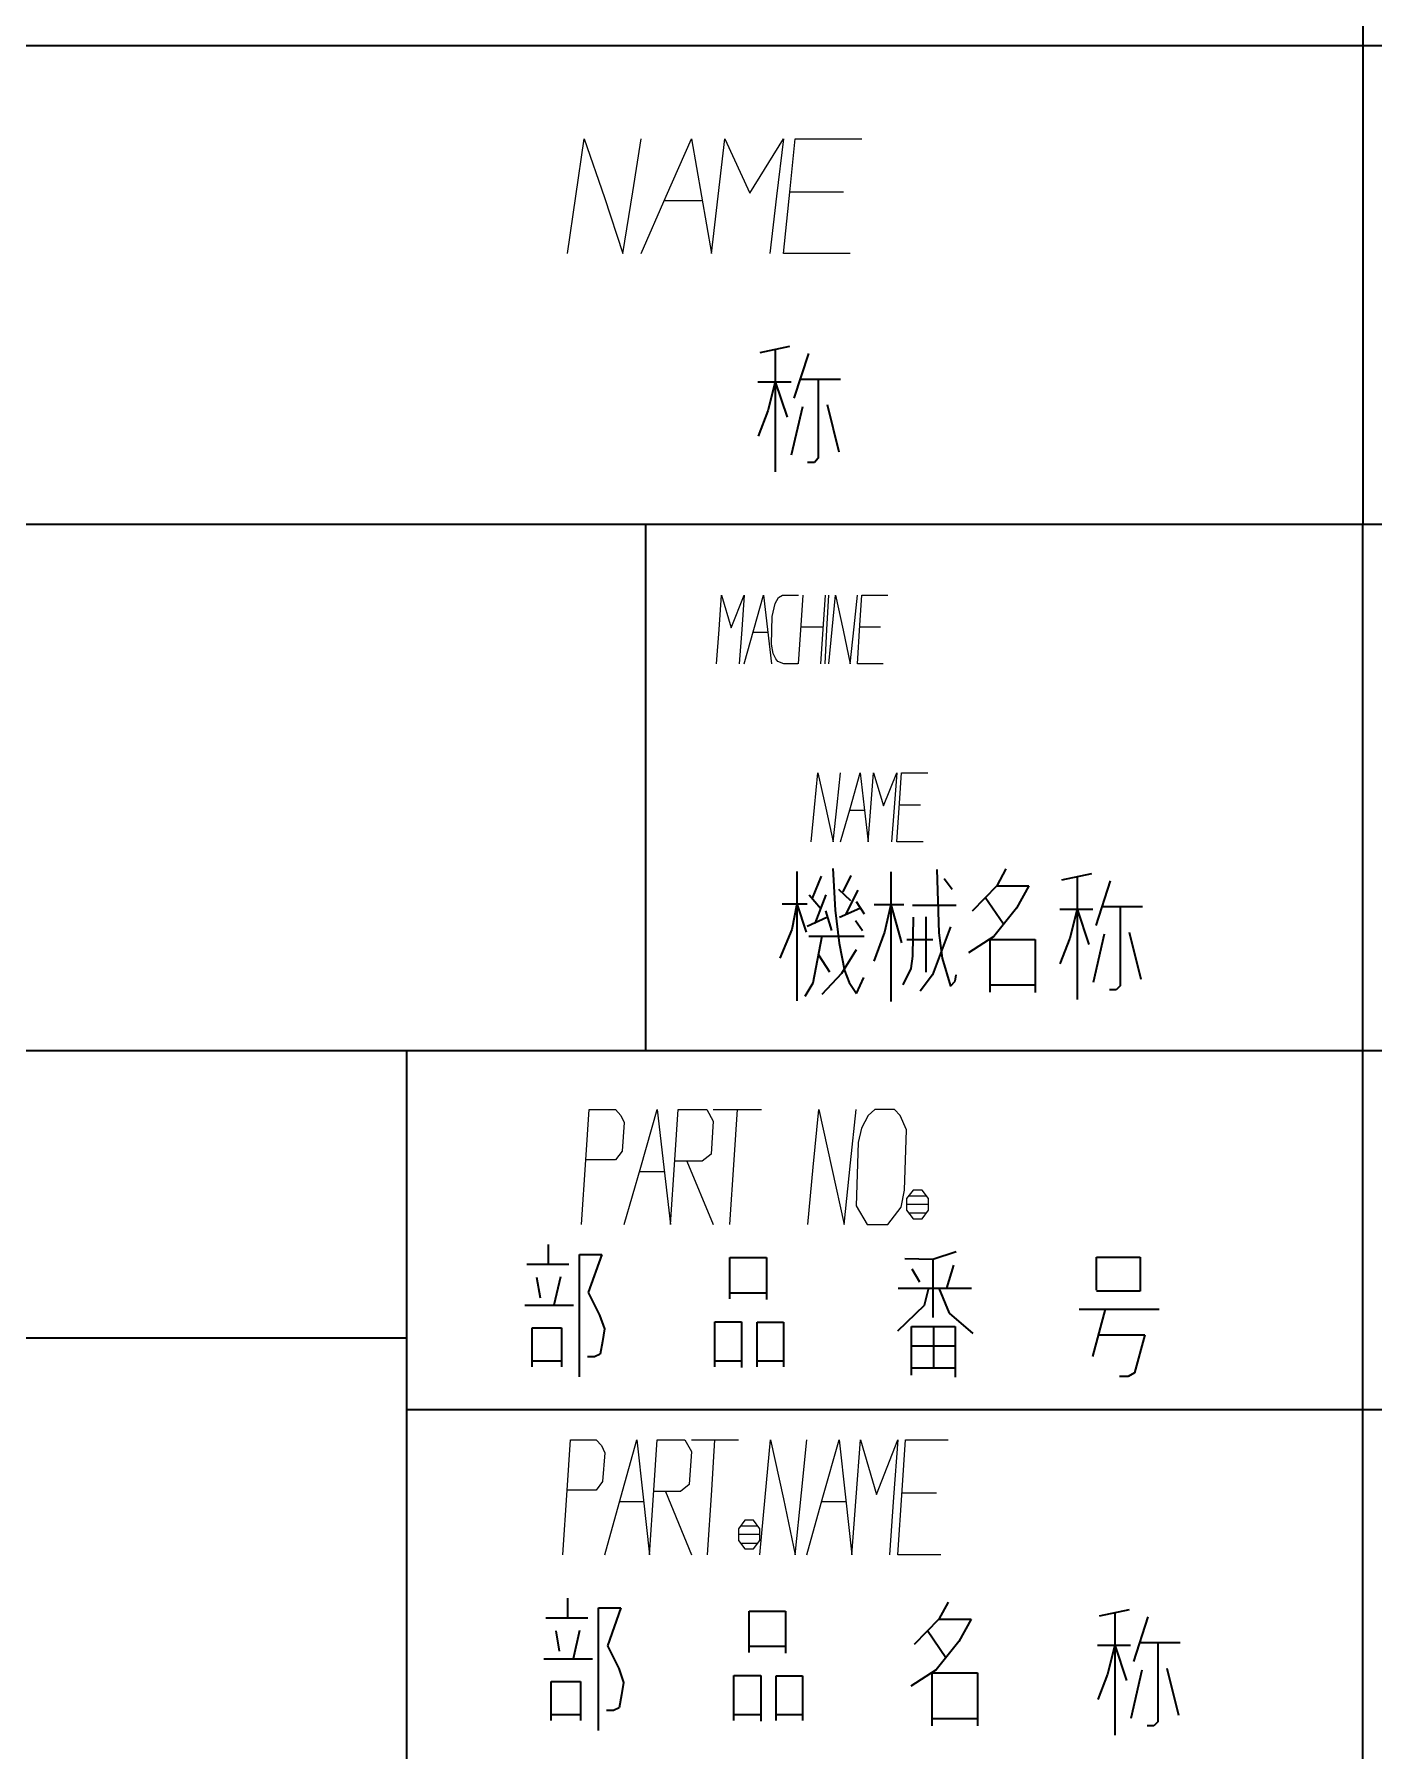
# Model space of a CAD drawing. Header units: millimetres. Extents: x 1333 to 104182, y -62926 to -5704.
# Drawn here: x 51292.4 to 51348.4, y -62638.8 to -62567.1 of the extents above; entities that cross this region are included whole.
import ezdxf

# ---------------------------------------------------------------- set-up
doc = ezdxf.new("R2010")
doc.units = ezdxf.units.MM
doc.header["$LTSCALE"] = 0.5
doc.layers.add('08', color=1, linetype='Continuous')

# ---------------------------------------------------------------- blocks, each defined once
blk = doc.blocks.new('D')
at = {"color": 7, "lineweight": 35, "ltscale": 0.25}
blk.add_line((54196.08, -14049.043), (54196.08, -14069.043), dxfattribs=at)
at = {"color": 7, "lineweight": 35}
blk.add_line((54356.08, -14069.043), (54076.08, -14069.043), dxfattribs=at)
blk = doc.blocks.new('arwear')
at = {"layer": '08', "color": 3, "xscale": 0.5, "yscale": 0.5, "zscale": 0.5}
blk.add_blockref('D', (26347.04, -5592.506), dxfattribs=at)

msp = doc.modelspace()

# ---------------------------------------------------------------- linework, layer by layer
at = {"color": 7, "lineweight": 35}
for p, q in [((51507.971, -62567.561), (51227.971, -62567.561)), ((51507.971, -62567.561), (51227.971, -62567.561)), ((51507.971, -62567.561), (51227.971, -62567.561)), ((51507.971, -62587.561), (51227.971, -62587.561)), ((51507.971, -62587.561), (51227.971, -62587.561)), ((51507.971, -62587.561), (51227.971, -62587.561)), ((51507.971, -62587.561), (51227.971, -62587.561)), ((51347.971, -62639.561), (51347.971, -62587.561)), ((51477.971, -62609.561), (51227.971, -62609.561)), ((51227.971, -62621.561), (51307.971, -62621.561)), ((51307.971, -62624.561), (51477.971, -62624.561))]:
    msp.add_line(p, q, dxfattribs=at)
at = {"color": 7, "lineweight": 35, "ltscale": 0.25}
msp.add_line((51347.971, -62567.561), (51347.971, -62587.561), dxfattribs=at)
msp.add_line((51347.971, -62567.561), (51347.971, -62587.561), dxfattribs=at)
at = {"color": 7, "lineweight": 35, "ltscale": 0.015902}
for p, q in [((51323.993, -62580.126), (51322.748, -62580.387)), ((51323.993, -62580.126), (51322.748, -62580.387)), ((51336.619, -62602.174), (51335.374, -62602.435))]:
    msp.add_line(p, q, dxfattribs=at)
at = {"color": 7, "lineweight": 35, "ltscale": 0.063974}
msp.add_line((51323.397, -62580.251), (51323.397, -62585.369), dxfattribs=at)
msp.add_line((51323.397, -62580.251), (51323.397, -62585.369), dxfattribs=at)
at = {"color": 7, "lineweight": 35, "ltscale": 0.024588}
for p, q in [((51324.783, -62580.414), (51324.179, -62582.286)), ((51324.783, -62580.414), (51324.179, -62582.286)), ((51337.409, -62602.463), (51336.804, -62604.334))]:
    msp.add_line(p, q, dxfattribs=at)
at = {"color": 7, "lineweight": 35, "ltscale": 0.021167}
for p, q in [((51324.436, -62581.487), (51326.13, -62581.487)), ((51324.436, -62581.487), (51326.13, -62581.487)), ((51337.062, -62603.535), (51338.756, -62603.535)), ((51338.639, -62634.298), (51340.333, -62634.298))]:
    msp.add_line(p, q, dxfattribs=at)
at = {"color": 7, "lineweight": 35, "ltscale": 0.041415}
for p, q in [((51325.201, -62581.487), (51325.201, -62584.8)), ((51325.201, -62581.487), (51325.201, -62584.8)), ((51337.827, -62603.535), (51337.827, -62606.849)), ((51339.403, -62634.298), (51339.403, -62637.611))]:
    msp.add_line(p, q, dxfattribs=at)
at = {"color": 7, "lineweight": 35, "ltscale": 0.01731}
for p, q in [((51322.674, -62581.597), (51324.058, -62581.597)), ((51322.674, -62581.597), (51324.058, -62581.597)), ((51336.876, -62634.408), (51338.261, -62634.408))]:
    msp.add_line(p, q, dxfattribs=at)
at = {"color": 7, "lineweight": 35, "ltscale": 0.015609}
for p, q in [((51323.397, -62581.597), (51323.092, -62582.808)), ((51323.397, -62581.597), (51323.092, -62582.808)), ((51336.023, -62603.645), (51335.718, -62604.856))]:
    msp.add_line(p, q, dxfattribs=at)
at = {"color": 7, "lineweight": 35, "ltscale": 0.019512}
for p, q in [((51323.397, -62581.597), (51323.891, -62583.078)), ((51323.397, -62581.597), (51323.891, -62583.078)), ((51337.599, -62634.408), (51338.094, -62635.888))]:
    msp.add_line(p, q, dxfattribs=at)
at = {"color": 7, "lineweight": 35, "ltscale": 0.014329}
for p, q in [((51323.092, -62582.808), (51322.682, -62583.879)), ((51323.092, -62582.808), (51322.682, -62583.879)), ((51335.718, -62604.856), (51335.308, -62605.927))]:
    msp.add_line(p, q, dxfattribs=at)
at = {"color": 7, "lineweight": 35, "ltscale": 0.025806}
msp.add_line((51324.532, -62582.649), (51324.067, -62584.661), dxfattribs=at)
msp.add_line((51324.532, -62582.649), (51324.067, -62584.661), dxfattribs=at)
at = {"color": 7, "lineweight": 35, "ltscale": 0.025432}
for p, q in [((51325.573, -62582.556), (51326.065, -62584.53)), ((51325.573, -62582.556), (51326.065, -62584.53)), ((51338.198, -62604.604), (51338.69, -62606.578)), ((51339.775, -62635.367), (51340.267, -62637.341))]:
    msp.add_line(p, q, dxfattribs=at)
at = {"color": 7, "lineweight": 35, "ltscale": 0.003491}
msp.add_line((51325.034, -62584.968), (51324.755, -62584.968), dxfattribs=at)
msp.add_line((51325.034, -62584.968), (51324.755, -62584.968), dxfattribs=at)
at = {"color": 7, "lineweight": 35, "ltscale": 0.002954}
for p, q in [((51325.201, -62584.8), (51325.034, -62584.968)), ((51325.201, -62584.8), (51325.034, -62584.968)), ((51339.403, -62637.611), (51339.236, -62637.778))]:
    msp.add_line(p, q, dxfattribs=at)
at = {"color": 7, "lineweight": 35, "ltscale": 0.275}
msp.add_line((51317.971, -62587.561), (51317.971, -62609.561), dxfattribs=at)
at = {"color": 7, "lineweight": 35, "ltscale": 0.067471}
msp.add_line((51324.3, -62602.076), (51324.3, -62607.474), dxfattribs=at)
at = {"color": 7, "lineweight": 35, "ltscale": 0.012407}
msp.add_line((51325.325, -62602.272), (51324.942, -62603.188), dxfattribs=at)
at = {"color": 7, "lineweight": 35, "ltscale": 0.021664}
msp.add_line((51325.809, -62601.951), (51325.901, -62603.682), dxfattribs=at)
at = {"color": 7, "lineweight": 35, "ltscale": 0.009567}
msp.add_line((51326.559, -62602.235), (51326.221, -62602.922), dxfattribs=at)
at = {"color": 7, "lineweight": 35, "ltscale": 0.067654}
msp.add_line((51328.231, -62602.089), (51328.231, -62607.501), dxfattribs=at)
at = {"color": 7, "lineweight": 35, "ltscale": 0.0331}
msp.add_line((51330.159, -62601.988), (51330.242, -62604.635), dxfattribs=at)
at = {"color": 7, "lineweight": 35, "ltscale": 0.010047}
for p, q in [((51333.045, -62601.963), (51332.664, -62602.671)), ((51330.627, -62632.62), (51330.246, -62633.328))]:
    msp.add_line(p, q, dxfattribs=at)
at = {"color": 7, "lineweight": 35, "ltscale": 0.063971}
for p, q in [((51336.023, -62602.299), (51336.023, -62607.416)), ((51337.599, -62633.061), (51337.599, -62638.179))]:
    msp.add_line(p, q, dxfattribs=at)
at = {"color": 7, "lineweight": 35, "ltscale": 0.008649}
msp.add_line((51326.048, -62602.803), (51326.541, -62603.288), dxfattribs=at)
at = {"color": 7, "lineweight": 35, "ltscale": 0.014328}
msp.add_line((51326.851, -62602.849), (51326.34, -62603.874), dxfattribs=at)
at = {"color": 7, "lineweight": 35, "ltscale": 0.007029}
msp.add_line((51330.461, -62602.363), (51330.8, -62602.812), dxfattribs=at)
at = {"color": 7, "lineweight": 35, "ltscale": 0.018414}
msp.add_line((51332.664, -62602.671), (51331.633, -62603.723), dxfattribs=at)
at = {"color": 7, "lineweight": 35, "ltscale": 0.016833}
for p, q in [((51332.664, -62602.671), (51334.011, -62602.671)), ((51330.246, -62633.328), (51331.593, -62633.328))]:
    msp.add_line(p, q, dxfattribs=at)
at = {"color": 7, "lineweight": 35, "ltscale": 0.013329}
for p, q in [((51334.011, -62602.671), (51333.491, -62603.602)), ((51331.593, -62633.328), (51331.073, -62634.259))]:
    msp.add_line(p, q, dxfattribs=at)
at = {"color": 7, "lineweight": 35, "ltscale": 0.013098}
msp.add_line((51323.682, -62603.429), (51324.73, -62603.429), dxfattribs=at)
at = {"color": 7, "lineweight": 35, "ltscale": 0.013547}
msp.add_line((51324.3, -62603.429), (51324.098, -62604.494), dxfattribs=at)
at = {"color": 7, "lineweight": 35, "ltscale": 0.015528}
msp.add_line((51324.3, -62603.429), (51324.687, -62604.609), dxfattribs=at)
at = {"color": 7, "lineweight": 35, "ltscale": 0.009157}
msp.add_line((51324.813, -62603.05), (51325.298, -62603.6), dxfattribs=at)
at = {"color": 7, "lineweight": 35, "ltscale": 0.016009}
msp.add_line((51325.509, -62603.041), (51325.06, -62604.241), dxfattribs=at)
at = {"color": 7, "lineweight": 35, "ltscale": 0.010788}
msp.add_line((51325.499, -62603.719), (51325.755, -62604.543), dxfattribs=at)
at = {"color": 7, "lineweight": 35, "ltscale": 0.017424}
msp.add_line((51325.901, -62603.682), (51326.075, -62605.065), dxfattribs=at)
at = {"color": 7, "lineweight": 35, "ltscale": 0.011622}
msp.add_line((51326.093, -62603.975), (51326.943, -62603.6), dxfattribs=at)
at = {"color": 7, "lineweight": 35, "ltscale": 0.007707}
msp.add_line((51326.788, -62603.325), (51327.116, -62603.847), dxfattribs=at)
at = {"color": 7, "lineweight": 35, "ltscale": 0.01554}
msp.add_line((51327.537, -62603.444), (51328.78, -62603.444), dxfattribs=at)
at = {"color": 7, "lineweight": 35, "ltscale": 0.01491}
msp.add_line((51328.231, -62603.444), (51327.967, -62604.607), dxfattribs=at)
at = {"color": 7, "lineweight": 35, "ltscale": 0.020909}
msp.add_line((51328.231, -62603.444), (51328.679, -62605.056), dxfattribs=at)
at = {"color": 7, "lineweight": 35, "ltscale": 0.022961}
msp.add_line((51329.136, -62603.481), (51330.972, -62603.481), dxfattribs=at)
at = {"color": 7, "lineweight": 35, "ltscale": 0.016928}
msp.add_line((51332.949, -62604.278), (51332.184, -62603.16), dxfattribs=at)
at = {"color": 7, "lineweight": 35, "ltscale": 0.018948}
for p, q in [((51333.491, -62603.602), (51332.543, -62604.785)), ((51331.073, -62634.259), (51330.125, -62635.442))]:
    msp.add_line(p, q, dxfattribs=at)
at = {"color": 7, "lineweight": 35, "ltscale": 0.017297}
msp.add_line((51335.3, -62603.645), (51336.683, -62603.645), dxfattribs=at)
at = {"color": 7, "lineweight": 35, "ltscale": 0.019508}
msp.add_line((51336.023, -62603.645), (51336.516, -62605.126), dxfattribs=at)
at = {"color": 7, "lineweight": 35, "ltscale": 0.011299}
msp.add_line((51324.731, -62604.351), (51325.554, -62603.975), dxfattribs=at)
at = {"color": 7, "lineweight": 35, "ltscale": 0.006406}
msp.add_line((51326.761, -62604.122), (51327.053, -62604.543), dxfattribs=at)
at = {"color": 7, "lineweight": 35, "ltscale": 0.020491}
msp.add_line((51329.163, -62603.975), (51329.145, -62605.614), dxfattribs=at)
at = {"color": 7, "lineweight": 35, "ltscale": 0.028964}
msp.add_line((51329.693, -62603.966), (51329.693, -62606.283), dxfattribs=at)
at = {"color": 7, "lineweight": 35, "ltscale": 0.026653}
msp.add_line((51330.725, -62604.387), (51329.976, -62606.384), dxfattribs=at)
at = {"color": 7, "lineweight": 35, "ltscale": 0.016204}
msp.add_line((51324.098, -62604.494), (51323.596, -62605.689), dxfattribs=at)
at = {"color": 7, "lineweight": 35, "ltscale": 0.028894}
msp.add_line((51324.804, -62604.781), (51327.116, -62604.781), dxfattribs=at)
at = {"color": 7, "lineweight": 35, "ltscale": 0.024939}
msp.add_line((51325.352, -62604.781), (51324.978, -62606.741), dxfattribs=at)
at = {"color": 7, "lineweight": 35, "ltscale": 0.014569}
msp.add_line((51326.075, -62605.065), (51326.294, -62606.21), dxfattribs=at)
at = {"color": 7, "lineweight": 35, "ltscale": 0.016223}
msp.add_line((51327.967, -62604.607), (51327.518, -62605.825), dxfattribs=at)
at = {"color": 7, "lineweight": 35, "ltscale": 0.013708}
msp.add_line((51328.898, -62604.909), (51329.995, -62604.909), dxfattribs=at)
at = {"color": 7, "lineweight": 35, "ltscale": 0.013388}
msp.add_line((51330.242, -62604.635), (51330.379, -62605.697), dxfattribs=at)
at = {"color": 7, "lineweight": 35, "ltscale": 0.015798}
msp.add_line((51332.543, -62604.785), (51331.483, -62605.474), dxfattribs=at)
at = {"color": 7, "lineweight": 35, "ltscale": 0.023572}
for p, q in [((51332.386, -62604.914), (51334.271, -62604.914)), ((51332.386, -62606.815), (51334.271, -62606.815)), ((51329.968, -62635.571), (51331.853, -62635.571)), ((51329.968, -62637.472), (51331.853, -62637.472))]:
    msp.add_line(p, q, dxfattribs=at)
at = {"color": 7, "lineweight": 35, "ltscale": 0.027603}
for p, q in [((51332.386, -62607.122), (51332.386, -62604.914)), ((51329.968, -62637.779), (51329.968, -62635.571))]:
    msp.add_line(p, q, dxfattribs=at)
at = {"color": 7, "lineweight": 35, "ltscale": 0.027719}
for p, q in [((51334.271, -62604.914), (51334.271, -62607.131)), ((51331.853, -62635.571), (51331.853, -62637.788))]:
    msp.add_line(p, q, dxfattribs=at)
at = {"color": 7, "lineweight": 35, "ltscale": 0.025803}
msp.add_line((51337.157, -62604.697), (51336.693, -62606.709), dxfattribs=at)
at = {"color": 7, "lineweight": 35, "ltscale": 0.010682}
msp.add_line((51325.206, -62605.549), (51325.673, -62606.265), dxfattribs=at)
at = {"color": 7, "lineweight": 35, "ltscale": 0.01454}
msp.add_line((51326.788, -62605.349), (51326.176, -62606.338), dxfattribs=at)
at = {"color": 7, "lineweight": 35, "ltscale": 0.006477}
msp.add_line((51329.145, -62605.614), (51329.072, -62606.127), dxfattribs=at)
at = {"color": 7, "lineweight": 35, "ltscale": 0.015171}
msp.add_line((51330.379, -62605.697), (51330.725, -62606.86), dxfattribs=at)
at = {"color": 7, "lineweight": 35, "ltscale": 0.015131}
msp.add_line((51326.176, -62606.338), (51325.344, -62607.217), dxfattribs=at)
at = {"color": 7, "lineweight": 35, "ltscale": 0.006739}
msp.add_line((51326.294, -62606.21), (51326.486, -62606.714), dxfattribs=at)
at = {"color": 7, "lineweight": 35, "ltscale": 0.009213}
msp.add_line((51326.797, -62607.171), (51327.107, -62606.503), dxfattribs=at)
at = {"color": 7, "lineweight": 35, "ltscale": 0.009466}
msp.add_line((51329.072, -62606.127), (51328.734, -62606.805), dxfattribs=at)
at = {"color": 7, "lineweight": 35, "ltscale": 0.010708}
msp.add_line((51329.976, -62606.384), (51329.465, -62607.071), dxfattribs=at)
at = {"color": 7, "lineweight": 35, "ltscale": 0.00337}
msp.add_line((51330.927, -62606.649), (51330.972, -62606.384), dxfattribs=at)
at = {"color": 7, "lineweight": 35, "ltscale": 0.008224}
msp.add_line((51324.978, -62606.741), (51324.631, -62607.299), dxfattribs=at)
at = {"color": 7, "lineweight": 35, "ltscale": 0.006915}
msp.add_line((51326.486, -62606.714), (51326.797, -62607.171), dxfattribs=at)
at = {"color": 7, "lineweight": 35, "ltscale": 0.003641}
msp.add_line((51330.725, -62606.86), (51330.927, -62606.649), dxfattribs=at)
at = {"color": 7, "lineweight": 35, "ltscale": 0.003479}
for p, q in [((51337.659, -62607.016), (51337.381, -62607.016)), ((51339.236, -62637.778), (51338.958, -62637.778))]:
    msp.add_line(p, q, dxfattribs=at)
at = {"color": 7, "lineweight": 35, "ltscale": 0.002963}
msp.add_line((51337.827, -62606.849), (51337.659, -62607.016), dxfattribs=at)
at = {"color": 7, "lineweight": 35, "ltscale": 0.375}
msp.add_line((51307.971, -62609.561), (51307.971, -62639.561), dxfattribs=at)
at = {"color": 7, "lineweight": 35, "ltscale": 0.010388}
for p, q in [((51313.908, -62617.661), (51313.908, -62618.492)), ((51314.705, -62632.441), (51314.705, -62633.272))]:
    msp.add_line(p, q, dxfattribs=at)
at = {"color": 7, "lineweight": 35, "ltscale": 0.011658}
for p, q in [((51315.212, -62618.076), (51316.144, -62618.076)), ((51316.009, -62632.857), (51316.941, -62632.857))]:
    msp.add_line(p, q, dxfattribs=at)
at = {"color": 7, "lineweight": 35, "ltscale": 0.063995}
for p, q in [((51315.212, -62623.196), (51315.212, -62618.076)), ((51316.009, -62637.976), (51316.009, -62632.857))]:
    msp.add_line(p, q, dxfattribs=at)
at = {"color": 7, "lineweight": 35, "ltscale": 0.021058}
msp.add_line((51316.144, -62618.076), (51315.581, -62619.664), dxfattribs=at)
at = {"color": 7, "lineweight": 35, "ltscale": 0.012818}
msp.add_line((51330.969, -62617.968), (51329.996, -62618.293), dxfattribs=at)
at = {"color": 7, "lineweight": 35, "ltscale": 0.022021}
msp.add_line((51313.005, -62618.492), (51314.766, -62618.492), dxfattribs=at)
at = {"color": 7, "lineweight": 35, "ltscale": 0.019055}
for p, q in [((51321.505, -62618.21), (51323.029, -62618.21)), ((51321.505, -62619.679), (51323.029, -62619.679)), ((51322.302, -62632.99), (51323.826, -62632.99)), ((51322.302, -62634.459), (51323.826, -62634.459))]:
    msp.add_line(p, q, dxfattribs=at)
at = {"color": 7, "lineweight": 35, "ltscale": 0.021518}
for p, q in [((51321.505, -62619.931), (51321.505, -62618.21)), ((51322.302, -62634.712), (51322.302, -62632.99))]:
    msp.add_line(p, q, dxfattribs=at)
at = {"color": 7, "lineweight": 35, "ltscale": 0.021887}
for p, q in [((51323.029, -62618.21), (51323.029, -62619.961)), ((51323.826, -62632.99), (51323.826, -62634.741))]:
    msp.add_line(p, q, dxfattribs=at)
at = {"color": 7, "lineweight": 35, "ltscale": 0.014787}
msp.add_line((51329.996, -62618.293), (51328.813, -62618.264), dxfattribs=at)
at = {"color": 7, "lineweight": 35, "ltscale": 0.007986}
msp.add_line((51329.108, -62618.674), (51329.432, -62619.224), dxfattribs=at)
at = {"color": 7, "lineweight": 35, "ltscale": 0.030359}
msp.add_line((51329.996, -62618.293), (51329.996, -62620.721), dxfattribs=at)
at = {"color": 7, "lineweight": 35, "ltscale": 0.01256}
msp.add_line((51330.855, -62618.533), (51330.559, -62619.493), dxfattribs=at)
at = {"color": 7, "lineweight": 35, "ltscale": 0.0229}
for p, q in [((51336.829, -62618.187), (51338.661, -62618.187)), ((51338.661, -62619.613), (51336.829, -62619.613)), ((51329.095, -62621.088), (51330.927, -62621.088)), ((51329.095, -62621.893), (51330.927, -62621.893)), ((51329.095, -62622.825), (51330.927, -62622.825))]:
    msp.add_line(p, q, dxfattribs=at)
at = {"color": 7, "lineweight": 35, "ltscale": 0.017294}
msp.add_line((51336.829, -62619.571), (51336.829, -62618.187), dxfattribs=at)
at = {"color": 7, "lineweight": 35, "ltscale": 0.017825}
msp.add_line((51338.661, -62618.187), (51338.661, -62619.613), dxfattribs=at)
at = {"color": 7, "lineweight": 35, "ltscale": 0.010914}
for p, q in [((51313.42, -62619.026), (51313.567, -62619.887)), ((51314.217, -62633.807), (51314.364, -62634.667))]:
    msp.add_line(p, q, dxfattribs=at)
at = {"color": 7, "lineweight": 35, "ltscale": 0.01521}
for p, q in [((51314.412, -62619.011), (51314.145, -62620.198)), ((51315.209, -62633.792), (51314.942, -62634.979))]:
    msp.add_line(p, q, dxfattribs=at)
at = {"color": 7, "lineweight": 35, "ltscale": 0.03822}
msp.add_line((51328.545, -62619.493), (51331.602, -62619.493), dxfattribs=at)
at = {"color": 7, "lineweight": 35, "ltscale": 0.009288}
msp.add_line((51329.813, -62619.493), (51329.63, -62620.213), dxfattribs=at)
at = {"color": 7, "lineweight": 35, "ltscale": 0.01416}
msp.add_line((51330.235, -62619.493), (51330.673, -62620.538), dxfattribs=at)
at = {"color": 7, "lineweight": 35, "ltscale": 0.025366}
for p, q in [((51312.93, -62620.198), (51314.96, -62620.198)), ((51313.727, -62634.979), (51315.757, -62634.979))]:
    msp.add_line(p, q, dxfattribs=at)
at = {"color": 7, "lineweight": 35, "ltscale": 0.013274}
msp.add_line((51315.581, -62619.664), (51316.055, -62620.614), dxfattribs=at)
at = {"color": 7, "lineweight": 35, "ltscale": 0.01933}
msp.add_line((51329.63, -62620.213), (51328.516, -62621.286), dxfattribs=at)
at = {"color": 7, "lineweight": 35, "ltscale": 0.007682}
for p, q in [((51316.055, -62620.614), (51316.263, -62621.193)), ((51316.852, -62635.394), (51317.059, -62635.973))]:
    msp.add_line(p, q, dxfattribs=at)
at = {"color": 7, "lineweight": 35, "ltscale": 0.014063}
for p, q in [((51320.868, -62620.896), (51321.993, -62620.896)), ((51320.868, -62622.528), (51321.993, -62622.528)), ((51321.665, -62635.676), (51322.79, -62635.676)), ((51321.665, -62637.309), (51322.79, -62637.309))]:
    msp.add_line(p, q, dxfattribs=at)
at = {"color": 7, "lineweight": 35, "ltscale": 0.023557}
for p, q in [((51320.868, -62622.78), (51320.868, -62620.896)), ((51321.665, -62637.561), (51321.665, -62635.676))]:
    msp.add_line(p, q, dxfattribs=at)
at = {"color": 7, "lineweight": 35, "ltscale": 0.023926}
msp.add_line((51321.993, -62620.896), (51321.993, -62622.81), dxfattribs=at)
at = {"color": 7, "lineweight": 35, "ltscale": 0.013696}
for p, q in [((51322.644, -62620.911), (51323.74, -62620.911)), ((51322.644, -62622.528), (51323.74, -62622.528)), ((51323.441, -62635.691), (51324.537, -62635.691)), ((51323.441, -62637.309), (51324.537, -62637.309))]:
    msp.add_line(p, q, dxfattribs=at)
at = {"color": 7, "lineweight": 35, "ltscale": 0.023373}
for p, q in [((51322.644, -62622.78), (51322.644, -62620.911)), ((51323.74, -62620.911), (51323.74, -62622.78)), ((51323.441, -62637.561), (51323.441, -62635.691)), ((51324.537, -62635.691), (51324.537, -62637.561))]:
    msp.add_line(p, q, dxfattribs=at)
at = {"color": 7, "lineweight": 35, "ltscale": 0.016253}
msp.add_line((51330.673, -62620.538), (51331.659, -62621.385), dxfattribs=at)
at = {"color": 7, "lineweight": 35, "ltscale": 0.041748}
msp.add_line((51336.11, -62620.362), (51339.45, -62620.362), dxfattribs=at)
at = {"color": 7, "lineweight": 35, "ltscale": 0.025631}
msp.add_line((51337.195, -62620.362), (51336.665, -62622.342), dxfattribs=at)
at = {"color": 7, "lineweight": 35, "ltscale": 0.015356}
for p, q in [((51313.227, -62621.148), (51314.456, -62621.148)), ((51313.227, -62622.528), (51314.456, -62622.528)), ((51314.024, -62635.929), (51315.253, -62635.929)), ((51314.024, -62637.309), (51315.253, -62637.309))]:
    msp.add_line(p, q, dxfattribs=at)
at = {"color": 7, "lineweight": 35, "ltscale": 0.020404}
for p, q in [((51313.227, -62622.78), (51313.227, -62621.148)), ((51314.456, -62621.148), (51314.456, -62622.78)), ((51314.024, -62637.561), (51314.024, -62635.929)), ((51315.253, -62635.929), (51315.253, -62637.561))]:
    msp.add_line(p, q, dxfattribs=at)
at = {"color": 7, "lineweight": 35, "ltscale": 0.006585}
msp.add_line((51316.263, -62621.193), (51316.174, -62621.712), dxfattribs=at)
at = {"color": 7, "lineweight": 35, "ltscale": 0.025415}
msp.add_line((51329.095, -62623.121), (51329.095, -62621.088), dxfattribs=at)
at = {"color": 7, "lineweight": 35, "ltscale": 0.02171}
msp.add_line((51330.011, -62621.088), (51330.011, -62622.825), dxfattribs=at)
at = {"color": 7, "lineweight": 35, "ltscale": 0.026477}
msp.add_line((51330.927, -62621.088), (51330.927, -62623.206), dxfattribs=at)
at = {"color": 7, "lineweight": 35, "ltscale": 0.024377}
msp.add_line((51336.908, -62621.433), (51338.858, -62621.433), dxfattribs=at)
at = {"color": 7, "lineweight": 35, "ltscale": 0.020591}
msp.add_line((51338.858, -62621.433), (51338.431, -62623.025), dxfattribs=at)
at = {"color": 7, "lineweight": 35, "ltscale": 0.003516}
for p, q in [((51315.833, -62622.365), (51315.552, -62622.365)), ((51316.63, -62637.145), (51316.348, -62637.145))]:
    msp.add_line(p, q, dxfattribs=at)
at = {"color": 7, "lineweight": 35, "ltscale": 0.003316}
for p, q in [((51316.07, -62622.246), (51315.833, -62622.365)), ((51316.867, -62637.027), (51316.63, -62637.145))]:
    msp.add_line(p, q, dxfattribs=at)
at = {"color": 7, "lineweight": 35, "ltscale": 0.006804}
msp.add_line((51316.174, -62621.712), (51316.07, -62622.246), dxfattribs=at)
at = {"color": 7, "lineweight": 35, "ltscale": 0.003862}
msp.add_line((51338.431, -62623.025), (51338.164, -62623.179), dxfattribs=at)
at = {"color": 7, "lineweight": 35, "ltscale": 0.004529}
msp.add_line((51338.164, -62623.179), (51337.802, -62623.179), dxfattribs=at)
at = {"color": 7, "lineweight": 35, "ltscale": 0.021061}
msp.add_line((51316.941, -62632.857), (51316.378, -62634.445), dxfattribs=at)
at = {"color": 7, "lineweight": 35, "ltscale": 0.015914}
msp.add_line((51338.196, -62632.936), (51336.95, -62633.197), dxfattribs=at)
at = {"color": 7, "lineweight": 35, "ltscale": 0.022034}
msp.add_line((51313.802, -62633.272), (51315.564, -62633.272), dxfattribs=at)
at = {"color": 7, "lineweight": 35, "ltscale": 0.018417}
msp.add_line((51330.246, -62633.328), (51329.215, -62634.38), dxfattribs=at)
at = {"color": 7, "lineweight": 35, "ltscale": 0.016925}
msp.add_line((51330.531, -62634.935), (51329.766, -62633.818), dxfattribs=at)
at = {"color": 7, "lineweight": 35, "ltscale": 0.024584}
msp.add_line((51338.985, -62633.225), (51338.382, -62635.097), dxfattribs=at)
at = {"color": 7, "lineweight": 35, "ltscale": 0.013271}
msp.add_line((51316.378, -62634.445), (51316.852, -62635.394), dxfattribs=at)
at = {"color": 7, "lineweight": 35, "ltscale": 0.015606}
msp.add_line((51337.599, -62634.408), (51337.294, -62635.618), dxfattribs=at)
at = {"color": 7, "lineweight": 35, "ltscale": 0.006588}
msp.add_line((51317.059, -62635.973), (51316.971, -62636.493), dxfattribs=at)
at = {"color": 7, "lineweight": 35, "ltscale": 0.023929}
msp.add_line((51322.79, -62635.676), (51322.79, -62637.591), dxfattribs=at)
at = {"color": 7, "lineweight": 35, "ltscale": 0.015788}
msp.add_line((51330.125, -62635.442), (51329.066, -62636.131), dxfattribs=at)
at = {"color": 7, "lineweight": 35, "ltscale": 0.014327}
msp.add_line((51337.294, -62635.618), (51336.886, -62636.689), dxfattribs=at)
at = {"color": 7, "lineweight": 35, "ltscale": 0.0258}
msp.add_line((51338.734, -62635.46), (51338.27, -62637.471), dxfattribs=at)
at = {"color": 7, "lineweight": 35, "ltscale": 0.006801}
msp.add_line((51316.971, -62636.493), (51316.867, -62637.027), dxfattribs=at)
at = {"color": 7, "lineweight": 13}
for points in [[(51314.713, -62576.24), (51315.063, -62573.84), (51315.412, -62571.44), (51316.252, -62573.9), (51317.021, -62576.24), (51317.441, -62573.66), (51317.791, -62571.44)], [(51314.713, -62576.24), (51315.063, -62573.84), (51315.412, -62571.44), (51316.252, -62573.9), (51317.021, -62576.24), (51317.441, -62573.66), (51317.791, -62571.44)], [(51317.791, -62576.24), (51318.84, -62573.84), (51319.89, -62571.44), (51320.31, -62573.84), (51320.729, -62576.24)], [(51317.791, -62576.24), (51318.84, -62573.84), (51319.89, -62571.44), (51320.31, -62573.84), (51320.729, -62576.24)], [(51320.729, -62576.24), (51321.009, -62573.84), (51321.289, -62571.44), (51322.338, -62573.72), (51323.738, -62571.44), (51323.458, -62573.84), (51323.178, -62576.24)], [(51320.729, -62576.24), (51321.009, -62573.84), (51321.289, -62571.44), (51322.338, -62573.72), (51323.738, -62571.44), (51323.458, -62573.84), (51323.178, -62576.24)], [(51326.536, -62576.24), (51323.738, -62576.24), (51324.017, -62573.54), (51324.227, -62571.44), (51327.026, -62571.44)], [(51326.536, -62576.24), (51323.738, -62576.24), (51324.017, -62573.54), (51324.227, -62571.44), (51327.026, -62571.44)], [(51318.77, -62574.02), (51320.31, -62574.02)], [(51318.77, -62574.02), (51320.31, -62574.02)], [(51324.017, -62573.66), (51326.256, -62573.66)], [(51324.017, -62573.66), (51326.256, -62573.66)], [(51320.94, -62593.394), (51321.048, -62591.954), (51321.157, -62590.514), (51321.562, -62591.882), (51322.103, -62590.514), (51321.995, -62591.954), (51321.887, -62593.394)], [(51322.103, -62593.394), (51322.508, -62591.954), (51322.914, -62590.514), (51323.076, -62591.954), (51323.238, -62593.394)], [(51324.347, -62593.394), (51323.752, -62593.394), (51323.509, -62593.286), (51323.428, -62593.178), (51323.319, -62592.962), (51323.238, -62592.566), (51323.265, -62591.414), (51323.401, -62590.874), (51323.536, -62590.622), (51323.698, -62590.514), (51324.374, -62590.514)], [(51324.374, -62593.394), (51324.482, -62591.774), (51324.563, -62590.514)], [(51325.482, -62590.514), (51325.401, -62591.738), (51325.293, -62593.394)], [(51325.482, -62593.394), (51325.563, -62591.954), (51325.644, -62590.514)], [(51325.644, -62593.394), (51325.78, -62591.954), (51325.915, -62590.514), (51326.239, -62591.99), (51326.537, -62593.394), (51326.699, -62591.846), (51326.834, -62590.514)], [(51327.916, -62593.394), (51326.834, -62593.394), (51326.942, -62591.774), (51327.023, -62590.514), (51328.105, -62590.514)], [(51322.481, -62592.062), (51323.076, -62592.062)], [(51324.482, -62591.846), (51325.401, -62591.846)], [(51326.942, -62591.846), (51327.807, -62591.846)], [(51324.906, -62600.833), (51325.045, -62599.393), (51325.183, -62597.953), (51325.516, -62599.429), (51325.821, -62600.833), (51325.987, -62599.285), (51326.126, -62597.953)], [(51326.126, -62600.833), (51326.542, -62599.393), (51326.957, -62597.953), (51327.124, -62599.393), (51327.29, -62600.833)], [(51327.29, -62600.833), (51327.401, -62599.393), (51327.512, -62597.953), (51327.928, -62599.321), (51328.482, -62597.953), (51328.371, -62599.393), (51328.26, -62600.833)], [(51329.591, -62600.833), (51328.482, -62600.833), (51328.593, -62599.213), (51328.676, -62597.953), (51329.785, -62597.953)], [(51328.593, -62599.285), (51329.48, -62599.285)], [(51326.514, -62599.501), (51327.124, -62599.501)], [(51315.291, -62616.826), (51315.475, -62614.126), (51315.613, -62612.026), (51316.716, -62612.026), (51316.946, -62612.266), (51317.084, -62612.566), (51316.992, -62613.766), (51316.716, -62614.126), (51315.475, -62614.126)], [(51317.084, -62616.826), (51317.773, -62614.426), (51318.463, -62612.026), (51318.738, -62614.426), (51319.014, -62616.826)], [(51319.014, -62616.826), (51319.198, -62614.126), (51319.336, -62612.026), (51320.531, -62612.026), (51320.807, -62612.506), (51320.715, -62613.886), (51320.347, -62614.186), (51319.198, -62614.186)], [(51320.807, -62612.026), (51322.829, -62612.026)], [(51321.496, -62616.826), (51321.68, -62614.126), (51321.818, -62612.026)], [(51324.759, -62616.826), (51324.989, -62614.426), (51325.219, -62612.026), (51325.77, -62614.486), (51326.276, -62616.826), (51326.552, -62614.246), (51326.781, -62612.026)], [(51319.703, -62614.186), (51320.807, -62616.826)], [(51317.727, -62614.606), (51318.738, -62614.606)], [(51328.987, -62615.626), (51329.723, -62615.626)], [(51329.815, -62615.986), (51328.895, -62615.986)], [(51328.987, -62616.346), (51329.723, -62616.346)], [(51314.519, -62630.63), (51314.698, -62627.93), (51314.833, -62625.83), (51315.907, -62625.83), (51316.131, -62626.07), (51316.265, -62626.37), (51316.175, -62627.57), (51315.907, -62627.93), (51314.698, -62627.93)], [(51316.265, -62630.63), (51316.936, -62628.23), (51317.608, -62625.83), (51317.876, -62628.23), (51318.145, -62630.63)], [(51318.145, -62630.63), (51318.324, -62627.93), (51318.458, -62625.83), (51319.622, -62625.83), (51319.891, -62626.31), (51319.801, -62627.69), (51319.443, -62627.99), (51318.324, -62627.99)], [(51319.891, -62625.83), (51321.86, -62625.83)], [(51320.562, -62630.63), (51320.741, -62627.93), (51320.875, -62625.83)], [(51322.755, -62630.63), (51322.979, -62628.23), (51323.203, -62625.83), (51323.74, -62628.29), (51324.232, -62630.63), (51324.501, -62628.05), (51324.725, -62625.83)], [(51324.725, -62630.63), (51325.396, -62628.23), (51326.067, -62625.83), (51326.336, -62628.23), (51326.605, -62630.63)], [(51326.605, -62630.63), (51326.784, -62628.23), (51326.963, -62625.83), (51327.634, -62628.11), (51328.529, -62625.83), (51328.35, -62628.23), (51328.171, -62630.63)], [(51330.32, -62630.63), (51328.529, -62630.63), (51328.708, -62627.93), (51328.843, -62625.83), (51330.633, -62625.83)], [(51318.816, -62627.99), (51319.891, -62630.63)], [(51328.708, -62628.05), (51330.141, -62628.05)], [(51316.892, -62628.41), (51317.876, -62628.41)], [(51325.351, -62628.41), (51326.336, -62628.41)], [(51321.95, -62629.43), (51322.666, -62629.43)], [(51322.755, -62629.79), (51321.86, -62629.79)], [(51321.95, -62630.15), (51322.666, -62630.15)]]:
    msp.add_lwpolyline(points, dxfattribs=at)
for points in [[(51328.114, -62616.826), (51328.666, -62616.106), (51328.804, -62615.386), (51328.895, -62612.866), (51328.62, -62612.266), (51328.39, -62612.026), (51327.563, -62612.026), (51327.287, -62612.266), (51327.011, -62612.806), (51326.873, -62613.406), (51326.781, -62616.046), (51327.241, -62616.826)], [(51329.171, -62616.586), (51329.539, -62616.586), (51329.815, -62616.226), (51329.815, -62615.746), (51329.539, -62615.386), (51329.171, -62615.386), (51328.895, -62615.746), (51328.895, -62616.226)], [(51322.129, -62630.39), (51322.487, -62630.39), (51322.755, -62630.03), (51322.755, -62629.55), (51322.487, -62629.19), (51322.129, -62629.19), (51321.86, -62629.55), (51321.86, -62630.03)]]:
    msp.add_lwpolyline(points, close=True, dxfattribs=at)

# ---------------------------------------------------------------- block references
at = {"layer": '08', "color": 3, "xscale": 2, "yscale": 2, "zscale": 2}
msp.add_blockref('arwear', (-55542.188, -37313.505), dxfattribs=at)

doc.saveas('drawing.dxf')
